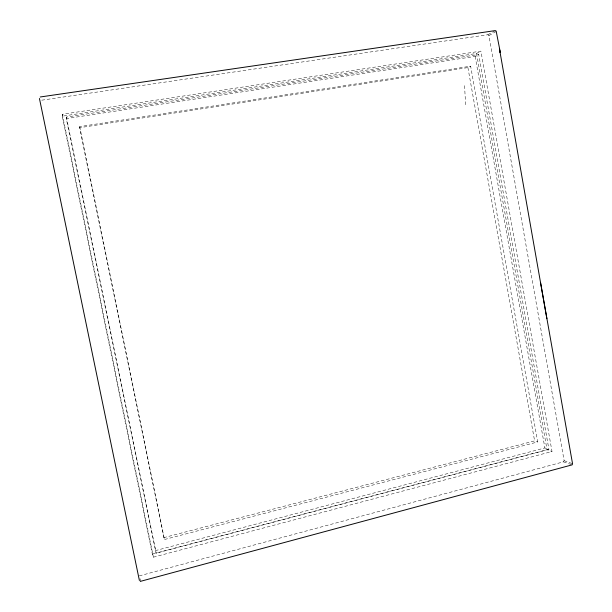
<?xml version="1.0" encoding="UTF-8"?>
<svg xmlns="http://www.w3.org/2000/svg" width="612" height="612" viewBox="0 0 612 612"><rect width="100%" height="100%" fill="white"/><g stroke="black" fill="none" stroke-linecap="round" stroke-linejoin="round"><path stroke-width="0.46" stroke-dasharray="3.06 2.29" d="M62.286 116.181L62.317 114.299L480.902 51.133L552.016 451.495L153.413 557.172L152.365 554.044L62.286 116.181L476.534 53.481L480.902 51.133M66.295 118.598L66.356 117.076L478.714 54.506L548.926 449.361L156.152 553.179L66.295 118.598L475.157 56.403L478.714 54.506M79.56 127.724L79.713 126.623L470.636 66.195L537.703 441.941L164.421 539.532L79.56 127.724L467.912 67.595L470.636 66.195M139.261 575.884L563.453 461.838L564.134 460.683L488.927 35.58L487.863 34.739L40.637 100.353M488.927 35.58L496.034 31.572M487.863 34.739L494.473 31.059M155.272 550.655L544.879 447.946L548.926 449.361M152.365 554.044L547.052 449.736L552.016 451.495M163.672 537.665L534.613 440.885L537.703 441.941M563.453 461.838L572.144 464.852M564.134 460.683L572.511 463.728M139.995 578.638L140.729 581.385M79.713 126.623L164.421 539.532M66.356 117.076L156.152 553.179M62.317 114.299L153.413 557.172M476.534 53.481L547.052 449.736M475.157 56.403L544.879 447.946M467.912 67.595L534.613 440.885M464.539 85.649L465.663 105.111"/><path stroke-width="0.92" d="M40.231 96.987L495.299 30.6L496.156 31.082L499.667 49.075L500.142 52.548L499.415 48.639L546.899 318.73M140.255 581.4L572.144 464.852L572.557 463.812L540.534 282.514M139.398 580.505L39.443 98.501"/></g></svg>
